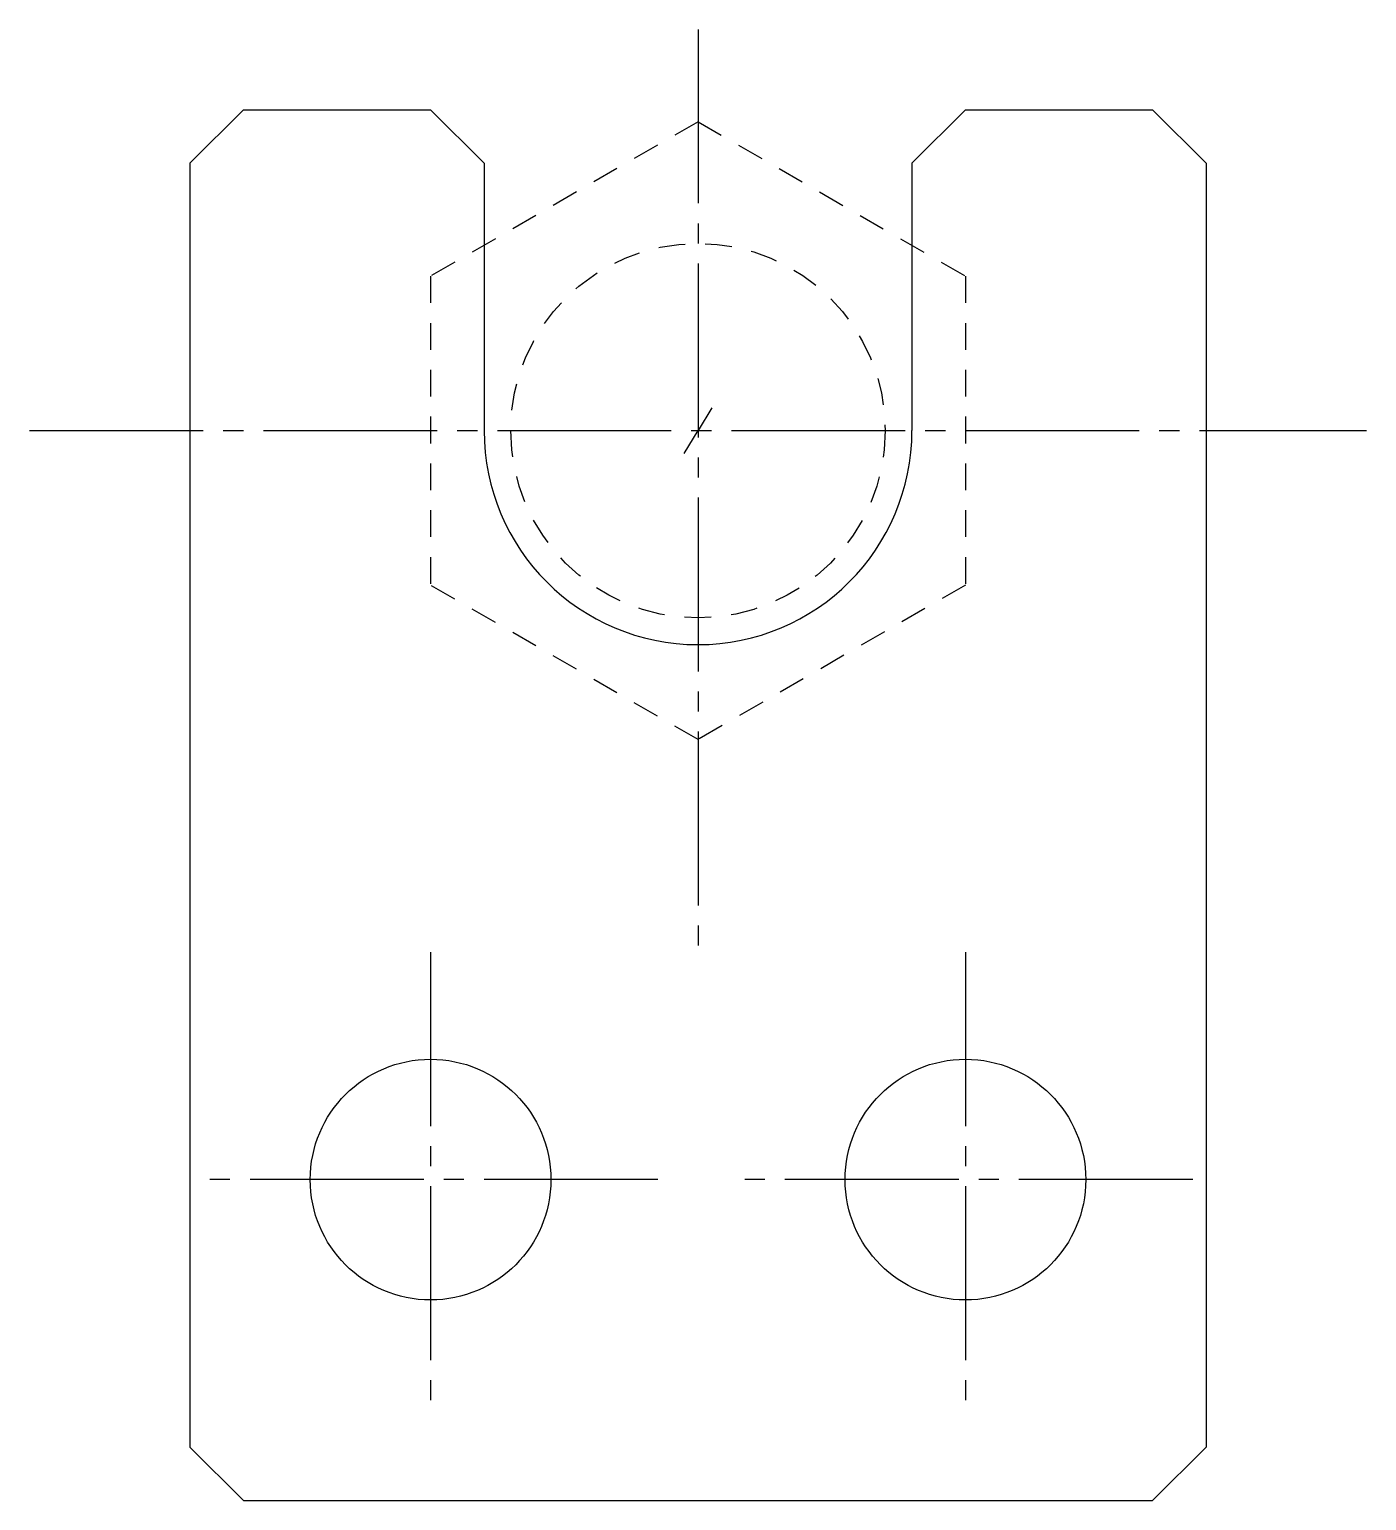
# Model space of a CAD drawing. Extents: x 21 to 381, y 20 to 176.
# Drawn here: x 276.12 to 301.12, y 148 to 175.5 of the extents above; entities outside this region: 2.
import ezdxf

# ---------------------------------------------------------------- set-up
doc = ezdxf.new("R2010")
doc.units = 0
doc.header["$LTSCALE"] = 0.25
doc.linetypes.add('CENTER', pattern=[17.5, 13, -1.5, 1.5, -1.5])
doc.linetypes.add('DASHED', pattern=[3.5, 2, -1.5])
doc.layers.get('0').update_dxf_attribs({"linetype": 'CONTINUOUS'})
doc.layers.add('CENTER', color=1, linetype='CENTER')

msp = doc.modelspace()

# ---------------------------------------------------------------- linework, layer by layer
for p, q in [((279.116, 173), (280.116, 174)), ((280.116, 174), (283.616, 174)), ((280.991, 174), (280.991, 174)), ((281.866, 174), (281.866, 174)), ((283.616, 174), (284.616, 173)), ((292.616, 173), (293.616, 174)), ((293.616, 174), (297.116, 174)), ((298.116, 173), (297.116, 174)), ((279.116, 173), (279.116, 149)), ((284.616, 173), (284.616, 168)), ((292.616, 173), (292.616, 168)), ((298.116, 173), (298.116, 149)), ((280.116, 148), (279.116, 149)), ((297.116, 148), (298.116, 149)), ((280.116, 148), (297.116, 148))]:
    msp.add_line(p, q)
at = {"color": 3, "linetype": 'DASHED'}
for p, q in [((288.616, 173.774), (283.616, 170.887)), ((288.616, 173.774), (293.616, 170.887)), ((283.616, 170.887), (283.616, 165.113)), ((293.616, 170.887), (293.616, 165.113)), ((288.616, 162.226), (283.616, 165.113)), ((293.616, 165.113), (288.616, 162.226))]:
    msp.add_line(p, q, dxfattribs=at)
at = {"color": 0, "linetype": 'BYBLOCK'}
for p in [(288.873, 168.429), (288.358, 167.571)]:
    msp.add_line(p, (288.616, 168), dxfattribs=at)
at = {"color": 3, "linetype": 'DASHED'}
msp.add_circle((288.616, 168), 3.5, dxfattribs=at)
for centre in [(283.616, 154), (293.616, 154)]:
    msp.add_circle(centre, 2.25)
msp.add_arc((288.616, 168), 4, 180, 0)
at = {"layer": 'CENTER', "color": 1, "linetype": 'CENTER'}
for p, q in [((288.616, 175.5), (288.616, 158)), ((276.116, 168), (301.116, 168)), ((283.616, 158.25), (283.616, 149.75)), ((293.616, 158.25), (293.616, 149.75)), ((287.866, 154), (279.366, 154)), ((297.866, 154), (289.366, 154))]:
    msp.add_line(p, q, dxfattribs=at)

# ---------------------------------------------------------------- texts
for s, p in [('HLRB 7', (20, 50)), ('HLRB07', (20, 20))]:
    msp.add_text(s, height=8).set_placement(p)

doc.saveas('drawing.dxf')
